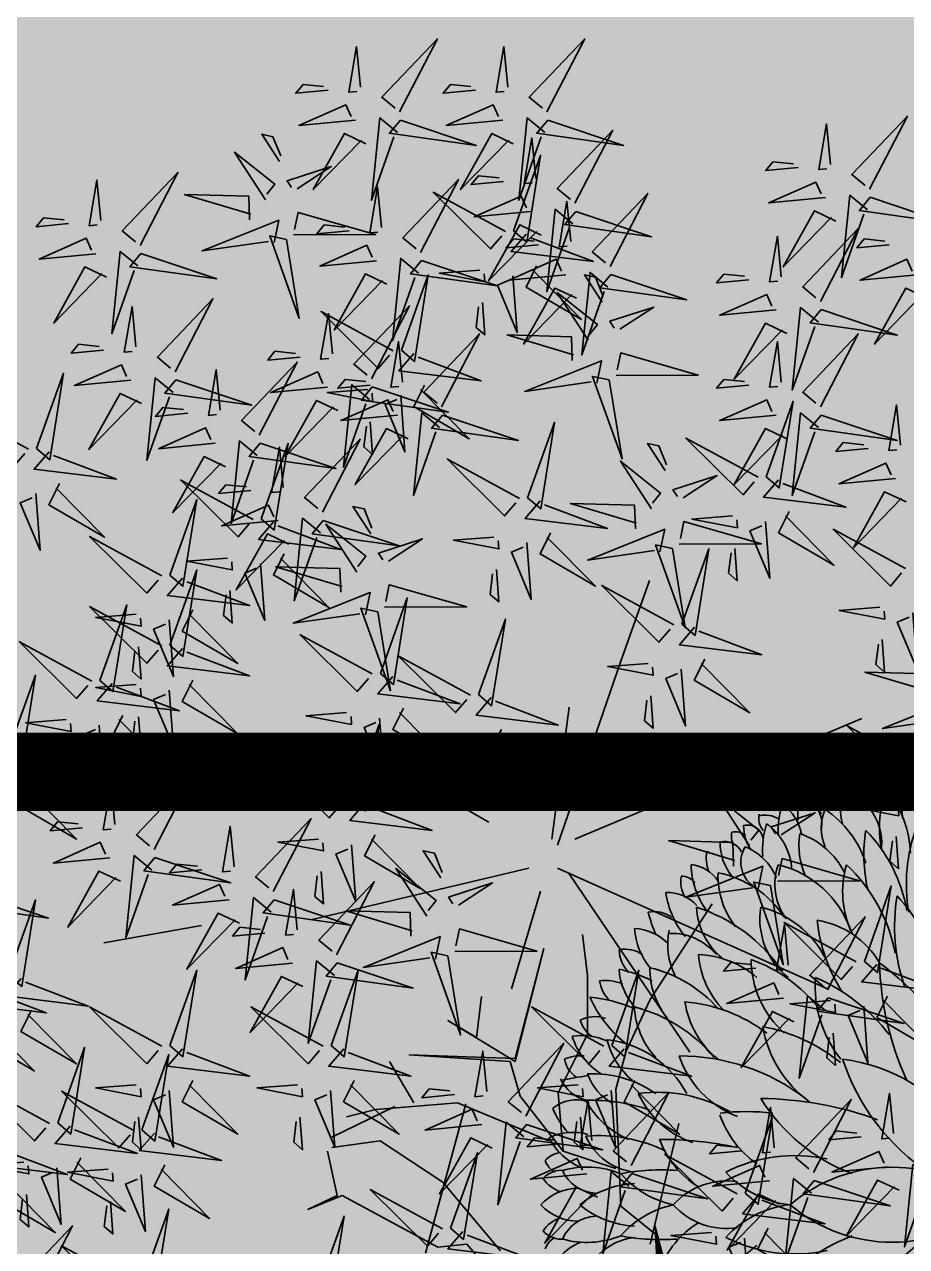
# Model space of a CAD drawing. Header units: millimetres. Extents: x 0 to 59560, y 0 to 21447.
# Drawn here: x 34195 to 34644, y 8940 to 9563 of the extents above; entities that cross this region are included whole.
import ezdxf

# ---------------------------------------------------------------- set-up
doc = ezdxf.new("R2010")
doc.units = ezdxf.units.MM
doc.header["$LTSCALE"] = 150
doc.linetypes.add('DASHED', pattern=[0.75, 0.5, -0.25])
doc.layers.add('ad-Landscape', color=7, linetype='Continuous', lineweight=35, true_color=0x007f00)
doc.layers.add('ad-Landscape 2', color=7, linetype='Continuous', lineweight=35, true_color=0x264c00)
doc.layers.add('ad-Secondary Roof', color=6, linetype='Continuous', true_color=0xff00ff)

# ---------------------------------------------------------------- blocks, each defined once
blk = doc.blocks.new('$ZCDB_AUDIT_GENERATED_8766')
at = {"layer": 'ad-Landscape'}
for centre, radius, start, end in [((-0.278, -1.632), 1.654, 7.071, 54.8541), ((2.005, 0.521), 2.052, 213.3645, 251.7788), ((0.504, -2.388), 1.772, 23.4099, 52.0446), ((-2.262, -2.222), 3.258, 0.4864, 20.1425), ((1.841, -1.801), 0.836, 9.3048, 59.3197), ((1.892, -0.74), 1.708, 200.4746, 238.3718), ((2.259, -2.257), 0.955, 13.7428, 70.7401), ((0.013, -2.499), 1.688, 11.0285, 38.5633), ((2.053, -0.575), 1.111, 231.6498, 273.9516), ((2.813, -0.17), 1.503, 236.8668, 264.3747), ((2.789, -2.062), 0.727, 18.6708, 63.797), ((3.602, -1.788), 0.37, 25.3637, 76.0362), ((1.894, -2.412), 0.921, 13.6684, 62.8823), ((3.531, -1.186), 0.443, 246.5632, 293.4368), ((0.957, -2.767), 1.425, 19.7331, 51.7721), ((3.566, -1.894), 0.271, 13.6546, 102.449), ((3.799, -1.387), 0.279, 240.3623, 299.6377), ((1.856, -1.09), 1.102, 216.0391, 260.2682), ((-0.542, -2.951), 1.936, 359.7315, 37.4115), ((3.37, -1.133), 0.705, 245.6035, 278.753), ((3.394, -2.243), 0.437, 34.7848, 81.073), ((3.646, -0.97), 0.879, 267.0026, 282.0734), ((2.675, -1.508), 0.695, 218.2825, 279.3433), ((3.104, -2.475), 0.573, 35.7635, 86.3734), ((2.301, -1.358), 0.927, 221.7393, 269.8284), ((1.329, -3.259), 1.53, 17.5905, 55.7456), ((3.002, -1.519), 0.544, 233.779, 289.798), ((2.167, -2.776), 0.96, 10.8581, 56.5506), ((2.867, -2.536), 0.525, 21.8257, 68.0281), ((3.508, -1.218), 0.814, 266.7638, 287.5222), ((3.413, -2.155), 0.239, 346.7548, 32.3176), ((-1.11, -2.329), 1.983, 352.8697, 7.1303), ((0.442, -3.021), 1.463, 4.5397, 37.072), ((3.324, -1.386), 0.793, 265.5663, 288.0123), ((3.41, -2.32), 0.148, 346.0967, 81.703), ((3.623, -2.031), 0.183, 231.1425, 282.0713), ((1.144, -1.7), 0.928, 214.9166, 251.0505), ((1.447, -2.814), 0.898, 2.3009, 40.5076), ((3.21, -2.109), 0.273, 215.3989, 302.1552), ((3.547, -1.977), 0.379, 233.8191, 270.9542), ((3.218, -2.537), 0.186, 348.2362, 60.9945), ((3.325, -2.438), 0.17, 350.7137, 36.2765), ((1.697, -2.079), 0.932, 201.0147, 251.0085), ((-0.295, -3.161), 1.349, 352.2305, 30.013), ((3.088, -1.801), 0.795, 232.4719, 271.5519), ((3.387, -2.087), 0.488, 230.8294, 271.5989), ((3.454, -2.302), 0.168, 239.8902, 283.1809), ((2.026, -2.069), 0.846, 218.4928, 261.4291), ((0.488, -3.723), 1.408, 14.0868, 50.7518), ((2.402, -1.959), 0.821, 225.1229, 265.9267), ((1.014, -3.524), 1.242, 13.527, 48.3981), ((2.813, -2.152), 0.645, 219.1564, 267.7817), ((1.999, -3.032), 0.544, 358.2486, 50.6804), ((2.833, -2.887), 0.356, 6.207, 55.7181), ((4.711, -2.181), 1.496, 194.5537, 200.4136), ((3.205, -2.09), 0.759, 233.8433, 268.585), ((3.255, -2.307), 0.399, 250.941, 277.7273), ((1.405, -2.554), 0.868, 198.6878, 245.2839), ((2.554, -3.07), 0.372, 357.6019, 47.961), ((2.929, -2.933), 0.15, 357.4703, 53.8096), ((0.579, -3.745), 0.974, 6.4669, 61.6556), ((3.055, -2.232), 0.863, 231.0238, 261.3872), ((3.025, -2.67), 0.274, 237.9754, 281.2662), ((2.208, -2.504), 0.73, 230.8151, 271.0506), ((2.436, -2.424), 0.643, 243.0761, 282.3855), ((2.128, -3.396), 0.461, 2.3648, 45.5832), ((2.458, -3.195), 0.289, 349.0778, 34.6406), ((0.211, -3.764), 1.016, 356.9811, 35.1502), ((1.896, -2.617), 0.764, 227.3855, 266.8116), ((3.046, -2.005), 1.281, 246.1435, 256.2848), ((-0.785, -3.797), 1.765, 358.7548, 18.6115), ((0.915, -3.796), 1.32, 11.9389, 26.2186), ((2.622, -2.757), 0.621, 229.7759, 266.9333), ((2.106, -3.468), 0.289, 349.0778, 34.6406), ((1.37, -3.11), 0.824, 203.2196, 241.7797), ((1.724, -2.922), 0.735, 220.3866, 256.092), ((0.466, -3.951), 1.488, 5.9725, 22.7074), ((2.239, -2.943), 0.581, 228.3364, 266.6749), ((2.403, -3.194), 0.329, 226.2451, 267.6854), ((2.444, -2.7), 1.205, 219.6176, 245.5256), ((1.692, -3.651), 0.41, 352.3277, 23.6108), ((1.383, -3.356), 0.488, 207.4375, 251.1826), ((1.034, -3.87), 0.552, 350.4856, 25.4529), ((1.452, -3.751), 0.311, 333.8191, 18.7871), ((2.158, -3.355), 0.356, 226.8629, 260.3692), ((1.759, -3.363), 0.625, 211.2577, 253.0883), ((1.821, -3.599), 0.302, 216.3212, 252.6008), ((0.641, -3.924), 0.342, 320.1793, 18.6746), ((1.327, -3.744), 0.358, 194.3796, 245.6782), ((-5.866, -2.673), 7.168, 348.7597, 350.8333), ((1.053, -3.888), 0.343, 334.8223, 6.1053), ((1.18, -3.454), 0.743, 227.0323, 248.1406), ((1.415, -3.77), 0.269, 215.0422, 258.9599)]:
    blk.add_arc(centre, radius, start, end, dxfattribs=at)
at = {"layer": 'ad-Landscape 2'}
for centre, radius, start, end in [((1.124, -0.963), 1.476, 139.5678, 220.4322), ((-1.124, -0.963), 1.476, 319.5678, 40.4322), ((0.182, -2.617), 2.589, 36.3709, 63.6204), ((1.914, -1.938), 1.415, 46.1223, 78.1088), ((-2.005, 0.521), 2.052, 288.2212, 326.6355), ((3.864, -1.022), 0.348, 23.9184, 100.7874), ((3.006, 0.698), 1.529, 260.073, 290.392), ((3.242, -1.855), 1.065, 52.5105, 87.2521), ((2.355, 1.807), 2.891, 245.6741, 268.2579), ((2.612, 0.83), 1.771, 251.0687, 279.21), ((2.521, -2.218), 1.411, 45.5947, 80.3414), ((3.715, -0.193), 0.678, 261.5557, 294.7052), ((3.806, -1.227), 0.386, 31.1509, 81.8872), ((4.09, -0.665), 0.235, 246.9546, 293.0454), ((2.07, -2.438), 1.53, 43.1553, 79.12), ((3.529, -0.17), 0.914, 258.0173, 293.3144), ((3.983, -0.753), 0.314, 261.5933, 299.1651), ((3.393, -1.57), 0.508, 18.3657, 94.3629), ((3.867, -1.227), 0.193, 354.1867, 110.596), ((3.278, 0.198), 1.427, 256.9569, 279.2549), ((2.872, -2.169), 1.015, 34.6416, 71.0624), ((3.99, -0.707), 0.544, 247.6458, 277.2834), ((3.806, -1.439), 0.213, 12.8534, 96.0686), ((-1.892, -0.74), 1.708, 301.6282, 339.5254), ((2.935, -0.536), 0.892, 243.9188, 286.3599), ((3.699, -1.02), 0.428, 252.4107, 294.4025), ((3.843, -1.163), 0.285, 248.3546, 306.7162), ((0.973, -1.875), 1.434, 167.8862, 206.8402), ((-0.973, -1.875), 1.434, 333.1598, 12.1138), ((-0.947, -1.818), 0.953, 312.2631, 353.7786), ((0.947, -1.818), 0.953, 186.2214, 227.7369), ((-1.144, -1.7), 0.928, 288.9495, 325.0834), ((0.453, -2.514), 0.676, 171.3917, 227.835), ((-0.453, -2.514), 0.676, 312.165, 8.6083), ((-2.889, -3.142), 3.502, 359.9824, 12.0052), ((-0.914, -2.323), 0.874, 290.1808, 328.5951), ((0.914, -2.323), 0.874, 211.4049, 249.8192), ((1.74, -3.125), 2.067, 175.9521, 190.6786), ((-0.876, -2.829), 0.895, 310.7887, 348.0381), ((0.876, -2.829), 0.895, 191.9619, 229.2113), ((-1.74, -3.125), 2.067, 349.3214, 4.0479), ((-0.81, -3.717), 1.458, 355.3381, 25.5558), ((-0.873, -3.314), 0.57, 293.7313, 353.3277), ((0.672, -3.334), 0.873, 183.0038, 219.6059), ((-0.672, -3.334), 0.873, 320.3941, 356.9962), ((0.873, -3.314), 0.57, 186.6723, 246.2687), ((0.485, -3.825), 0.838, 157.7226, 195.8673), ((-0.485, -3.825), 0.838, 344.1327, 22.2774), ((-0.466, -3.725), 0.359, 293.7056, 356.9487), ((0.466, -3.725), 0.359, 183.0513, 246.2944), ((-0.906, -3.641), 0.606, 297.2695, 335.9728), ((0.906, -3.641), 0.606, 204.0272, 242.7305), ((0.143, -3.955), 0.535, 335.1905, 15.2068), ((0.323, -3.905), 0.477, 180.4376, 227.2613), ((-0.323, -3.905), 0.477, 312.7387, 359.5624), ((-0.096, -4.063), 0.227, 172.7272, 229.0665), ((-0.414, -3.981), 0.305, 303.605, 342.9027), ((0.414, -3.981), 0.305, 197.0973, 236.395), ((0.096, -4.063), 0.227, 310.9335, 7.2728), ((0.266, -4.046), 0.225, 310.8443, 353.759), ((-0.491, -4.017), 0.214, 291.17, 329.5844), ((0.491, -4.017), 0.214, 210.4156, 248.83)]:
    blk.add_arc(centre, radius, start, end, dxfattribs=at)
blk = doc.blocks.new('$ZCDB_AUDIT_GENERATED_84B5')
at = {"layer": 'ad-Landscape'}
blk.add_line((-124.2, -652.6), (-157.7, -842.3), dxfattribs=at)
for points in [[(-548.2, 43.3), (-554.2, -19.6), (-537, -5.4), (-541.1, 34.7)], [(-718.6, -144.5), (-752.5, -173.6), (-772, -13.7), (-725.8, -136)], [(-556.7, -87.7), (-536.9, -129.3), (-645.8, -190.1), (-549.6, -96.3)], [(-712.5, -168.7), (-565.9, -116.3), (-734.3, -143.3), (-712.5, -168.7)], [(-713.7, -184.4), (-637.3, -324.8), (-747.6, -213.6), (-722.2, -191.7)], [(-835.4, -427.8), (-688.8, -375.4), (-857.2, -402.4), (-835.4, -427.8)], [(-425.4, -669.4), (-466.6, -690.1), (-529.7, -582.4), (-433.9, -676.7)], [(-119.8, -578.6), (-100, -620.2), (-209, -681), (-112.7, -587.2)], [(-9.8, -589.2), (68.8, -596.8), (-19.9, -612), (-18.4, -596.3)], [(352.8, -669.4), (311.6, -690.1), (248.5, -582.4), (344.3, -676.7)], [(489.3, -669.4), (448.2, -690.1), (385.1, -582.4), (480.9, -676.7)], [(527.1, -597.7), (464.1, -593), (478.7, -609.9), (518.7, -605)], [(590.2, -602.4), (584.1, -681.2), (567.1, -592.8), (582.9, -593.9)], [(-527.4, -744.4), (-561.3, -773.6), (-580.8, -613.7), (-534.7, -736)], [(-74.2, -598.9), (-84.7, -708.9), (-44.2, -617.6), (-67, -607.5)], [(8.2, -743.4), (-41.2, -595.8), (-17.7, -764.7), (8.2, -743.4)], [(-589.2, -724), (-630.4, -744.6), (-693.5, -636.9), (-597.7, -731.2)], [(-357.5, -714.1), (-210.9, -661.7), (-379.3, -688.7), (-357.5, -714.1)], [(-15.8, -652.1), (-21.8, -715), (-4.6, -700.8), (-8.7, -660.7)], [(420.7, -714.1), (567.3, -661.7), (398.9, -688.7), (420.7, -714.1)], [(557.2, -714.1), (703.8, -661.7), (535.4, -688.7), (557.2, -714.1)], [(23.9, -744.9), (165.8, -671.4), (52.3, -779.4), (31, -753.6)], [(-444.7, -715.5), (-555, -707.2), (-462.9, -745.8), (-453.2, -722.8)], [(333.5, -715.5), (223.2, -707.2), (315.3, -745.8), (325, -722.8)], [(346.4, -826.2), (312.4, -855.4), (293, -695.5), (339.1, -817.8)], [(470, -715.5), (359.7, -707.2), (451.8, -745.8), (461.5, -722.8)], [(-821.7, -768.6), (-675.1, -716.3), (-843.5, -743.3), (-821.7, -768.6)], [(-521.3, -768.6), (-374.8, -716.3), (-543.2, -743.3), (-521.3, -768.6)], [(-358.7, -729.9), (-282.3, -870.2), (-392.6, -759), (-367.2, -737.1)], [(284.5, -805.8), (243.4, -826.4), (180.3, -718.7), (276.1, -813.1)], [(419.5, -729.9), (495.9, -870.2), (385.6, -759), (411, -737.1)], [(556, -729.9), (632.4, -870.2), (522.1, -759), (547.5, -737.1)], [(-16.2, -749), (12.3, -783.5), (-148, -799.7), (-24.8, -756.1)], [(-608.6, -770), (-718.8, -761.8), (-626.7, -800.3), (-617.1, -777.3)], [(-513.8, -908.1), (-547.7, -937.2), (-567.2, -777.3), (-521, -899.6)], [(-496.8, -774.9), (-559.8, -770.2), (-545.3, -787.1), (-505.3, -782.2)], [(-433.8, -779.7), (-439.8, -858.4), (-456.8, -770), (-441.1, -771.2)], [(281.4, -774.9), (218.4, -770.2), (232.9, -787.1), (272.9, -782.2)], [(344.4, -779.7), (338.4, -858.4), (321.4, -770), (337.1, -771.2)], [(417.9, -774.9), (354.9, -770.2), (369.5, -787.1), (409.4, -782.2)], [(480.9, -779.7), (474.9, -858.4), (457.9, -770), (473.7, -771.2)], [(-822.9, -784.4), (-746.5, -924.8), (-856.8, -813.5), (-831.4, -791.7)], [(-575.6, -887.6), (-616.8, -908.3), (-679.8, -800.6), (-584, -894.9)], [(-522.5, -784.4), (-446.1, -924.8), (-556.4, -813.5), (-531, -791.7)], [(352.4, -850.5), (499, -798.1), (330.6, -825.1), (352.4, -850.5)], [(-660.6, -829.5), (-723.6, -824.8), (-709.1, -841.7), (-669.1, -836.8)], [(-597.6, -834.2), (-603.6, -913), (-620.7, -824.6), (-604.9, -825.7)], [(-37.9, -810.4), (-18.1, -852), (-127, -912.8), (-30.8, -819)], [(7.8, -830.7), (-2.8, -940.7), (37.7, -849.4), (14.9, -839.3)], [(72.2, -821), (150.8, -828.6), (62, -843.8), (63.5, -828.1)], [(265.2, -851.8), (154.9, -843.6), (247, -882.2), (256.7, -859.1)], [(-227.1, -1003.5), (-261, -1032.7), (-280.5, -872.8), (-234.3, -995)], [(209.8, -1003.5), (175.9, -1032.7), (156.4, -872.8), (202.6, -995)], [(351.2, -866.2), (427.7, -1006.6), (317.3, -895.4), (342.8, -873.5)], [(-507.7, -932.3), (-361.1, -879.9), (-529.5, -906.9), (-507.7, -932.3)], [(-288.9, -983), (-330, -1003.7), (-393.1, -896), (-297.3, -990.3)], [(148, -983), (106.8, -1003.7), (43.8, -896), (139.5, -990.3)], [(66.1, -883.9), (60.1, -946.8), (77.4, -932.6), (73.3, -892.5)], [(-849.9, -976.7), (-708, -903.2), (-821.4, -1011.2), (-842.8, -985.4)], [(-594.9, -933.7), (-705.2, -925.4), (-613.1, -964), (-603.4, -940.9)], [(-554.7, -1044.4), (-588.6, -1073.6), (-608.1, -913.7), (-562, -1036)], [(213.1, -911.3), (150.1, -906.6), (164.7, -923.5), (204.7, -918.6)], [(276.1, -916), (270.1, -994.8), (253.1, -906.4), (268.9, -907.6)], [(-616.5, -1023.9), (-657.7, -1044.6), (-720.8, -936.9), (-625, -1031.2)], [(-508.9, -948), (-432.5, -1088.4), (-542.8, -977.2), (-517.4, -955.3)], [(-240.7, -1085.3), (-274.6, -1114.5), (-294.1, -954.6), (-248, -1076.9)], [(-60.1, -1097.9), (-109.5, -950.3), (-85.9, -1119.2), (-60.1, -1097.9)], [(715.7, -974.6), (605.5, -966.3), (697.6, -1004.9), (707.3, -981.8)], [(-647, -993.1), (-710, -988.4), (-695.4, -1005.3), (-655.5, -1000.4)], [(-584, -997.8), (-590, -1076.6), (-607, -988.2), (-591.3, -989.4)], [(-302.5, -1064.9), (-343.7, -1085.5), (-406.8, -977.8), (-311, -1072.1)], [(-221, -1027.7), (-74.4, -975.4), (-242.8, -1002.3), (-221, -1027.7)], [(215.9, -1027.7), (362.5, -975.4), (194.1, -1002.3), (215.9, -1027.7)]]:
    blk.add_lwpolyline(points, dxfattribs=at)
at = {"layer": 'ad-Landscape 2'}
for p, q in [((43.5, 73), (278.2, 631.2)), ((-12.4, 39.5), (-247.1, 564.2)), ((-23.6, 61.9), (-370, 296.3)), ((390, 162.3), (546.4, 218.1)), ((32.3, 39.5), (390, 162.3)), ((43.5, 28.4), (300.5, 61.9)), ((-57.1, 6), (-247.1, -49.8)), ((-12.4, -16.3), (-113, -440.5)), ((77, -94.4), (121.7, -172.6)), ((-470.6, -139.1), (-761.2, -217.2))]:
    blk.add_line(p, q, dxfattribs=at)
for points in [[(274.9, 811.2), (318.6, 820.4), (258.7, 670.9), (277.2, 800.3)], [(-199.8, 660.1), (-233.7, 630.9), (-253.2, 790.8), (-207, 668.5)], [(1291.5, 647.4), (1242.1, 795), (1265.7, 626.1), (1291.5, 647.4)], [(-616.9, 764.6), (-588.5, 730.1), (-748.7, 713.9), (-625.5, 757.5)], [(-261.6, 680.5), (-302.7, 659.9), (-365.8, 767.6), (-270, 673.2)], [(319.2, 763.5), (365.2, 761.8), (368.6, 637), (330.1, 765.8)], [(187.4, 742.8), (263.8, 602.4), (153.5, 713.7), (178.9, 735.5)], [(483.6, 729.9), (373.4, 738.2), (465.5, 699.6), (475.2, 722.6)], [(1095.3, 757.7), (1115.1, 716.2), (1006.1, 655.3), (1102.4, 749.1)], [(1140.9, 737.5), (1130.4, 627.4), (1170.9, 718.7), (1148, 728.8)], [(-264.9, 565.6), (-314.3, 713.2), (-290.7, 544.3), (-264.9, 565.6)], [(569.7, 715.5), (646.1, 575.2), (535.8, 686.4), (561.2, 708.3)], [(699.3, 716.8), (719.2, 675.2), (610.2, 614.4), (706.4, 708.2)], [(1307.2, 645.9), (1449.1, 719.5), (1335.7, 611.4), (1314.3, 637.3)], [(-638.6, 703.2), (-618.8, 661.6), (-727.8, 600.7), (-631.5, 694.6)], [(-528.6, 692.6), (-450, 684.9), (-538.7, 669.7), (-537.2, 685.5)], [(49.3, 697.7), (-13.7, 702.5), (0.8, 685.5), (40.8, 690.4)], [(112.3, 693), (106.3, 614.2), (89.3, 702.6), (105, 701.5)], [(745, 696.6), (734.5, 586.5), (774.9, 677.8), (752.1, 687.9)], [(809.4, 706.2), (888, 698.6), (799.3, 683.4), (800.8, 699.1)], [(868.3, 552), (818.9, 699.6), (842.4, 530.7), (868.3, 552)], [(1073.1, 552), (1023.7, 699.6), (1047.2, 530.7), (1073.1, 552)], [(-619.9, 538.4), (-669.2, 686), (-645.7, 517), (-619.9, 538.4)], [(-593, 682.9), (-603.5, 572.8), (-563, 664.1), (-585.9, 674.3)], [(-193.7, 635.8), (-47.1, 688.2), (-215.5, 661.2), (-193.7, 635.8)], [(431.6, 670.5), (368.6, 675.2), (383.1, 658.2), (423.1, 663.2)], [(494.6, 665.7), (488.6, 587), (471.6, 675.4), (487.3, 674.2)], [(1199.3, 684.2), (1193.3, 621.3), (1210.5, 635.5), (1206.4, 675.6)], [(-280.9, 634.5), (-391.2, 642.7), (-299.1, 604.1), (-289.4, 627.2)], [(803.4, 643.3), (797.4, 580.4), (814.6, 594.6), (810.5, 634.7)], [(1267.2, 641.9), (1295.6, 607.4), (1135.4, 591.1), (1258.6, 634.8)], [(-534.6, 629.7), (-540.6, 566.8), (-523.4, 581), (-527.5, 621)], [(-249.2, 564.1), (-107.3, 637.7), (-220.7, 529.6), (-242.1, 555.5)], [(-194.9, 620.1), (-118.4, 479.7), (-228.8, 591), (-203.4, 612.8)], [(-37.8, 466.8), (-37.2, 626.6), (5.9, 476), (-26.9, 469.1)], [(884, 550.5), (1025.9, 624), (912.4, 516), (891.1, 541.8)], [(1088.8, 550.5), (1230.7, 624), (1117.2, 516), (1095.9, 541.8)], [(-604.1, 536.8), (-462.2, 610.4), (-575.7, 502.3), (-597, 528.2)], [(742.3, 469.2), (708.4, 440), (688.9, 599.9), (735, 477.6)], [(-333, 575), (-396, 579.7), (-381.4, 562.8), (-341.5, 567.7)], [(-270, 570.3), (-276, 491.5), (-293, 579.9), (-277.2, 578.7)], [(680.5, 489.6), (639.3, 469), (576.2, 576.7), (672, 482.3)], [(1245.4, 580.5), (1265.3, 538.9), (1156.3, 478), (1252.6, 571.9)], [(-650.3, 428.2), (-684.2, 399.1), (-703.7, 559), (-657.6, 436.7)], [(-289.2, 560), (-260.8, 525.6), (-421, 509.3), (-297.8, 552.9)], [(843.9, 546.4), (872.4, 511.9), (712.1, 495.7), (835.3, 539.3)], [(1048.7, 546.4), (1077.2, 511.9), (916.9, 495.7), (1040.1, 539.3)], [(1291.1, 560.2), (1280.6, 450.1), (1321.1, 541.4), (1298.2, 551.6)], [(1355.5, 569.8), (1434.1, 562.2), (1345.4, 547), (1346.9, 562.7)], [(-712.1, 448.7), (-753.3, 428.1), (-816.4, 535.7), (-720.6, 441.4)], [(-644.2, 532.8), (-615.8, 498.3), (-776, 482), (-652.8, 525.7)], [(52, 474.3), (95.2, 540.4), (67.5, 454.7), (54.3, 463.3)], [(1349.5, 506.9), (1343.5, 444), (1360.7, 458.2), (1356.6, 498.3)], [(-311, 498.7), (-291.1, 457.1), (-400.1, 396.2), (-303.9, 490)], [(-265.3, 478.4), (-275.8, 368.3), (-235.4, 459.6), (-258.2, 469.8)], [(-200.9, 488), (-122.3, 480.4), (-211, 465.2), (-209.5, 480.9)], [(-46.5, 453.6), (-200.1, 478.3), (-39.6, 420.8), (-46.5, 453.6)], [(748.4, 444.9), (894.9, 497.3), (726.5, 470.3), (748.4, 444.9)], [(822.2, 485), (842, 443.4), (733.1, 382.6), (829.3, 476.4)], [(1027, 485), (1046.8, 443.4), (937.9, 382.6), (1034.1, 476.4)], [(-665.9, 471.4), (-646.1, 429.8), (-755.1, 368.9), (-658.8, 462.8)], [(-644.2, 404), (-497.6, 456.4), (-666, 429.4), (-644.2, 404)], [(-555.9, 460.7), (-477.3, 453.1), (-566, 437.9), (-564.5, 453.6)], [(661.1, 443.6), (550.9, 451.8), (643, 413.2), (652.6, 436.3)], [(867.9, 464.7), (857.4, 354.7), (897.8, 446), (875, 456.1)], [(932.3, 474.4), (1010.9, 466.8), (922.2, 451.6), (923.7, 467.3)], [(1072.7, 464.7), (1062.1, 354.7), (1102.6, 446), (1079.8, 456.1)], [(1137.1, 474.4), (1215.7, 466.8), (1126.9, 451.6), (1128.4, 467.3)], [(-620.3, 451.1), (-630.8, 341), (-590.3, 432.3), (-613.2, 442.5)], [(-52.8, 429.4), (-9, 438.6), (-69, 289.1), (-50.5, 418.5)], [(30.7, 412.7), (123.3, 352.4), (61.2, 430.6), (41.6, 415)], [(104.9, 439.8), (157.9, 405.3), (153.3, 427.1), (115.9, 442.1)], [(455.6, 305.5), (421.7, 276.4), (402.2, 436.3), (448.3, 314)], [(617.5, 275.9), (618.2, 435.7), (661.3, 285.1), (628.5, 278.2)], [(747.2, 429.2), (823.6, 288.8), (713.3, 400), (738.7, 421.9)], [(-731.5, 402.7), (-841.7, 410.9), (-749.6, 372.3), (-739.9, 395.4)], [(-206.9, 425.1), (-212.9, 362.2), (-195.7, 376.4), (-199.8, 416.5)], [(393.8, 326), (352.6, 305.3), (289.5, 413), (385.3, 318.7)], [(926.3, 411.5), (920.3, 348.6), (937.5, 362.8), (933.4, 402.9)], [(1131.1, 411.5), (1125, 348.6), (1142.3, 362.8), (1138.2, 402.9)], [(-645.4, 388.3), (-569, 247.9), (-679.3, 359.1), (-653.9, 381)], [(-561.9, 397.8), (-567.9, 334.9), (-550.7, 349.1), (-554.8, 389.2)], [(-8.5, 381.7), (37.5, 380), (40.9, 255.2), (2.4, 384)], [(609.1, 384.1), (546.1, 388.8), (560.6, 371.9), (600.6, 376.8)], [(672.1, 379.4), (666.1, 300.6), (649, 389), (664.8, 387.8)], [(-720.5, 338.5), (-726.5, 259.7), (-743.5, 348.1), (-727.8, 346.9)], [(461.7, 281.3), (608.2, 333.7), (439.8, 306.7), (461.7, 281.3)], [(707.3, 283.4), (750.5, 349.5), (722.8, 263.8), (709.6, 272.4)], [(-606.2, 183.8), (-655.6, 331.4), (-632, 162.5), (-606.2, 183.8)], [(945.2, 153.2), (945.8, 313), (988.9, 162.4), (956.1, 155.5)], [(-363.6, 169.2), (-397.5, 140), (-417, 299.9), (-370.9, 177.6)], [(374.4, 279.9), (264.1, 288.2), (356.3, 249.6), (365.9, 272.6)], [(608.9, 262.7), (455.2, 287.4), (615.8, 229.9), (608.9, 262.7)], [(1141.3, 142.9), (1092, 290.5), (1115.5, 121.6), (1141.3, 142.9)], [(-425.4, 189.6), (-466.6, 169), (-529.7, 276.7), (-433.9, 182.4)], [(460.4, 265.6), (536.9, 125.2), (426.5, 236.4), (452, 258.3)], [(-590.5, 182.3), (-448.6, 255.9), (-562, 147.8), (-583.4, 173.7)], [(602.5, 238.5), (646.3, 247.7), (586.3, 98.2), (604.8, 227.6)], [(686, 221.8), (778.6, 161.5), (716.5, 239.7), (696.9, 224.1)], [(760.2, 248.9), (813.2, 214.4), (808.6, 236.2), (771.2, 251.2)], [(322.4, 220.5), (259.3, 225.2), (273.9, 208.3), (313.9, 213.2)], [(385.4, 215.7), (379.4, 137), (362.3, 225.4), (378.1, 224.2)], [(1035, 160.6), (1078.2, 226.8), (1050.5, 141.1), (1037.3, 149.7)], [(1157.1, 141.4), (1299, 214.9), (1185.5, 106.9), (1164.2, 132.8)], [(1264.2, 74.7), (1214.8, 222.3), (1238.4, 53.4), (1264.2, 74.7)], [(-357.5, 145), (-210.9, 197.3), (-379.3, 170.3), (-357.5, 145)], [(646.8, 190.8), (692.9, 189.1), (696.3, 64.3), (657.8, 193.1)], [(-630.5, 178.2), (-602.1, 143.7), (-762.3, 127.5), (-639.2, 171.1)], [(1441.7, 20.2), (1392.3, 167.8), (1415.9, -1.1), (1441.7, 20.2)], [(-444.7, 143.6), (-555, 151.8), (-462.9, 113.3), (-453.2, 136.3)], [(936.5, 139.9), (782.9, 164.7), (943.4, 107.2), (936.5, 139.9)], [(1279.9, 73.2), (1421.8, 146.8), (1308.4, 38.7), (1287, 64.6)], [(-510.6, -20.7), (-560, 126.9), (-536.5, -42), (-510.6, -20.7)], [(-358.7, 129.2), (-282.3, -11.2), (-392.6, 100.1), (-367.2, 121.9)], [(701.3, 5.5), (667.4, -23.6), (647.9, 136.3), (694, 14)], [(930.2, 115.8), (973.9, 125), (914, -24.5), (932.5, 104.9)], [(1117, 137.3), (1145.4, 102.8), (985.2, 86.6), (1108.4, 130.2)], [(1087.9, 126.1), (1140.9, 91.6), (1136.3, 113.5), (1098.9, 128.4)], [(-652.3, 116.9), (-632.5, 75.3), (-741.4, 14.4), (-645.2, 108.2)], [(-606.6, 96.6), (-617.1, -13.5), (-576.7, 77.8), (-599.5, 88)], [(-542.2, 106.2), (-463.6, 98.6), (-552.3, 83.4), (-550.8, 99.1)], [(639.5, 26), (598.3, 5.3), (535.3, 113), (631, 18.7)], [(1013.6, 99.1), (1106.3, 38.8), (1044.2, 116.9), (1024.6, 101.4)], [(1220.1, -21.7), (1186.2, -50.9), (1166.7, 109), (1212.8, -13.3)], [(-496.8, 84.1), (-559.8, 88.8), (-545.3, 71.9), (-505.3, 76.8)], [(-433.8, 79.4), (-439.8, 0.6), (-456.8, 89), (-441.1, 87.9)], [(1095.3, 76), (1115.1, 34.4), (1006.1, -26.5), (1102.4, 67.3)], [(1158.3, -1.3), (1117.1, -21.9), (1054.1, 85.8), (1149.8, -8.5)], [(1457.4, 18.7), (1599.3, 92.2), (1485.9, -15.8), (1464.5, 10)], [(-494.9, -22.2), (-353, 51.3), (-466.5, -56.7), (-487.8, -30.9)], [(974.5, 68.1), (1020.5, 66.3), (1023.9, -58.4), (985.4, 70.4)], [(1239.9, 69.2), (1268.3, 34.7), (1108.1, 18.4), (1231.3, 62.1)], [(1140.9, 55.7), (1130.4, -54.4), (1170.9, 36.9), (1148, 47)], [(1205.3, 65.3), (1283.9, 57.7), (1195.2, 42.5), (1196.7, 58.2)], [(319, -89.9), (285.1, -119.1), (265.6, 40.8), (311.8, -81.4)], [(707.4, -18.7), (854, 33.7), (685.6, 6.7), (707.4, -18.7)], [(257.2, -69.4), (216.1, -90.1), (153, 17.6), (248.8, -76.7)], [(1218.1, 7.8), (1238, -33.8), (1129, -94.7), (1225.2, -0.8)], [(1199.3, 2.4), (1193.3, -60.5), (1210.5, -46.3), (1206.4, -6.2)], [(1226.2, -46), (1372.8, 6.4), (1204.4, -20.6), (1226.2, -46)], [(1417.4, 14.6), (1445.8, -19.9), (1285.6, -36.1), (1408.7, 7.5)], [(-174.3, -160.5), (-173.7, -0.6), (-130.6, -151.3), (-163.4, -158.2)], [(620.2, -20.1), (509.9, -11.8), (602, -50.4), (611.7, -27.3)], [(1263.8, -12.5), (1253.3, -122.6), (1293.7, -31.3), (1270.9, -21.1)], [(1328.2, -2.9), (1406.8, -10.5), (1318.1, -25.7), (1319.6, -10)], [(-535, -26.3), (-506.5, -60.8), (-666.8, -77), (-543.6, -33.4)], [(706.2, -34.4), (782.6, -174.8), (672.3, -63.6), (697.7, -41.7)], [(868.3, -184.3), (818.9, -36.7), (842.4, -205.6), (868.3, -184.3)], [(1139, -47.3), (1028.7, -39.1), (1120.8, -77.6), (1130.5, -54.6)], [(1395.6, -46.8), (1415.5, -88.4), (1306.5, -149.2), (1402.7, -55.4)], [(325.1, -114.1), (471.7, -61.8), (303.3, -88.7), (325.1, -114.1)], [(1225, -61.7), (1301.4, -202.1), (1191.1, -90.8), (1216.5, -69)], [(1322.2, -65.8), (1316.2, -128.7), (1333.4, -114.5), (1329.3, -74.4)], [(1441.3, -67.1), (1430.8, -177.1), (1471.2, -85.8), (1448.4, -75.7)], [(1505.7, -57.4), (1584.3, -65), (1495.6, -80.2), (1497.1, -64.5)], [(-84.5, -153), (-41.3, -86.9), (-69, -172.5), (-82.2, -163.9)], [(568.1, -79.5), (505.1, -74.8), (519.6, -91.7), (559.6, -86.8)], [(631.1, -84.2), (625.1, -163), (608.1, -74.6), (623.8, -75.8)], [(1168.6, -225.3), (1119.3, -77.6), (1142.8, -246.6), (1168.6, -225.3)], [(-511, -108), (-521.6, -218), (-481.1, -126.7), (-503.9, -116.6)], [(-446.7, -98.3), (-368, -105.9), (-456.8, -121.2), (-455.3, -105.4)], [(237.9, -115.5), (127.6, -107.2), (219.7, -145.8), (229.4, -122.8)], [(884, -185.9), (1025.9, -112.3), (912.4, -220.4), (891.1, -194.5)], [(988, -239.9), (954.1, -269), (934.6, -109.2), (980.8, -231.4)], [(1086.9, -106.8), (1023.9, -102.1), (1038.4, -119), (1078.4, -114.1)], [(1149.9, -111.5), (1143.9, -190.3), (1126.9, -101.9), (1142.6, -103)], [(1441.7, -266.2), (1392.3, -118.6), (1415.9, -287.5), (1441.7, -266.2)], [(323.9, -129.9), (400.4, -270.3), (290, -159), (315.4, -137.2)], [(494.6, -296.8), (495.3, -137), (538.4, -287.6), (505.6, -294.5)], [(926.2, -219.4), (885, -240.1), (822, -132.4), (917.7, -226.7)], [(1499.7, -120.3), (1493.7, -183.2), (1510.9, -169), (1506.8, -128.9)], [(-452.7, -161.2), (-458.7, -224.1), (-441.4, -209.9), (-445.5, -169.8)], [(-183, -173.7), (-336.7, -149), (-176.1, -206.5), (-183, -173.7)], [(360, -280.8), (326.1, -310), (306.6, -150.1), (352.7, -272.3)], [(1184.4, -226.8), (1326.3, -153.2), (1212.8, -261.3), (1191.5, -235.4)], [(-189.3, -197.8), (-145.6, -188.6), (-205.5, -338.1), (-187, -208.8)], [(-31.6, -187.5), (21.3, -222), (16.7, -200.1), (-20.7, -185.2)], [(185.8, -175), (122.8, -170.2), (137.4, -187.2), (177.4, -182.3)], [(298.2, -260.3), (257, -281), (193.9, -173.3), (289.7, -267.6)], [(248.8, -179.7), (242.8, -258.4), (225.8, -170), (241.6, -171.2)], [(843.9, -189.9), (872.4, -224.4), (712.1, -240.6), (835.3, -197)], [(922.9, -320.7), (873.5, -173.1), (897.1, -342), (922.9, -320.7)], [(-105.9, -214.5), (-13.2, -274.9), (-75.4, -196.7), (-94.9, -212.2)], [(114.3, -335.4), (80.4, -364.5), (60.9, -204.6), (107, -326.9)], [(994.1, -264.1), (1140.7, -211.8), (972.3, -238.7), (994.1, -264.1)], [(1457.4, -267.7), (1599.3, -194.1), (1485.9, -302.2), (1464.5, -276.3)], [(52.5, -314.9), (11.3, -335.6), (-51.8, -227.9), (44, -322.2)], [(584.4, -289.3), (627.6, -223.2), (600, -308.9), (586.7, -300.3)], [(1144.3, -230.8), (1172.7, -265.3), (1012.5, -281.6), (1135.7, -237.9)], [(-363.6, -376.3), (-397.5, -405.4), (-417, -245.5), (-370.9, -367.8)], [(-196.6, -388.9), (-246, -241.3), (-222.5, -410.2), (-196.6, -388.9)], [(-145, -245.6), (-99, -247.3), (-95.6, -372), (-134.1, -243.3)], [(366.1, -305), (512.7, -252.7), (344.3, -279.6), (366.1, -305)], [(822.2, -251.3), (842, -292.9), (733.1, -353.8), (829.3, -259.9)], [(906.9, -265.5), (796.6, -257.2), (888.7, -295.8), (898.4, -272.8)], [(938.6, -322.2), (1080.5, -248.7), (967.1, -356.7), (945.7, -330.8)], [(-425.4, -355.8), (-466.6, -376.5), (-529.7, -268.8), (-433.9, -363.1)], [(663.5, -416.2), (614.1, -268.5), (637.6, -437.5), (663.5, -416.2)], [(867.9, -271.6), (857.4, -381.7), (897.8, -290.4), (875, -280.2)], [(932.3, -262), (1010.9, -269.6), (922.2, -284.8), (923.7, -269.1)], [(992.9, -279.9), (1069.3, -420.3), (959, -309), (984.4, -287.2)], [(1417.4, -271.7), (1445.8, -306.2), (1285.6, -322.5), (1408.7, -278.8)], [(120.3, -359.6), (266.9, -307.2), (98.5, -334.2), (120.3, -359.6)], [(278.8, -306.4), (168.6, -298.1), (260.7, -336.7), (270.4, -313.7)], [(486, -310), (332.3, -285.3), (492.9, -342.8), (486, -310)], [(1122.6, -292.2), (1142.4, -333.8), (1033.4, -394.7), (1129.7, -300.8)], [(1232.6, -302.9), (1311.2, -310.5), (1222.5, -325.7), (1224, -310)], [(-180.9, -390.4), (-39, -316.9), (-152.5, -424.9), (-173.8, -399)], [(364.9, -320.8), (441.3, -461.2), (331, -349.9), (356.4, -328.1)], [(479.7, -334.2), (523.4, -325), (463.5, -474.5), (482, -345.1)], [(637.4, -323.8), (690.3, -358.3), (685.7, -336.5), (648.3, -321.5)], [(898.6, -326.3), (927, -360.8), (766.8, -377), (889.9, -333.4)], [(854.8, -325), (791.8, -320.2), (806.4, -337.2), (846.3, -332.2)], [(917.8, -329.7), (911.8, -408.4), (894.8, -320), (910.5, -321.2)], [(926.3, -324.9), (920.3, -387.8), (937.5, -373.5), (933.4, -333.5)], [(1168.2, -312.5), (1157.7, -422.6), (1198.2, -331.3), (1175.3, -321.1)], [(1218.2, -474.1), (1218.9, -314.2), (1262, -464.9), (1229.2, -471.8)], [(-357.5, -400.5), (-210.9, -348.1), (-379.3, -375.1), (-357.5, -400.5)], [(33.1, -361), (-77.2, -352.7), (14.9, -391.3), (24.6, -368.2)], [(563.1, -350.9), (655.8, -411.2), (593.6, -333), (574, -348.6)], [(679.2, -417.7), (821.1, -344.1), (707.7, -452.2), (686.3, -426.3)], [(1395.6, -333.1), (1415.5, -374.7), (1306.5, -435.6), (1402.7, -341.7)], [(1441.3, -353.4), (1430.8, -463.5), (1471.2, -372.2), (1448.4, -362)], [(1505.7, -343.8), (1584.3, -351.4), (1495.6, -366.6), (1497.1, -350.9)], [(-73.8, -511.6), (-123.1, -364), (-99.6, -532.9), (-73.8, -511.6)], [(119.1, -375.3), (195.6, -515.7), (85.2, -404.5), (110.7, -382.6)], [(226.8, -365.9), (163.8, -361.1), (178.3, -378.1), (218.3, -373.2)], [(289.8, -370.6), (283.8, -449.3), (266.8, -360.9), (282.5, -362.1)], [(524, -381.9), (570, -383.6), (573.4, -508.4), (534.9, -379.6)], [(1226.6, -365.8), (1220.6, -428.7), (1237.8, -414.5), (1233.7, -374.4)], [(-444.7, -401.9), (-555, -393.6), (-462.9, -432.2), (-453.2, -409.1)], [(-221, -394.5), (-192.5, -429), (-352.8, -445.2), (-229.6, -401.6)], [(660.4, -512.6), (626.5, -541.8), (607, -381.9), (653.1, -504.2)], [(813.7, -538.9), (764.3, -391.3), (787.8, -560.2), (813.7, -538.9)], [(876.8, -387.7), (896.6, -429.3), (787.7, -490.1), (883.9, -396.3)], [(986.9, -398.3), (1065.5, -405.9), (976.8, -421.1), (978.3, -405.4)], [(1308, -466.6), (1351.2, -400.5), (1323.6, -486.2), (1310.3, -477.5)], [(-358.7, -416.2), (-282.3, -556.6), (-392.6, -445.4), (-367.2, -423.5)], [(-19, -420.4), (-82, -415.7), (-67.4, -432.6), (-27.4, -427.7)], [(44, -425.1), (38, -503.9), (21, -415.5), (36.8, -416.7)], [(598.6, -492.1), (557.4, -512.8), (494.3, -405.1), (590.1, -499.4)], [(639.2, -421.7), (667.6, -456.2), (507.4, -472.5), (630.5, -428.8)], [(922.5, -407.9), (912, -518), (952.4, -426.7), (929.6, -416.6)], [(1499.7, -406.7), (1493.7, -469.6), (1510.9, -455.4), (1506.8, -415.3)], [(-58, -513.1), (83.9, -439.6), (-29.6, -547.6), (-50.9, -521.7)], [(-496.8, -461.3), (-559.8, -456.6), (-545.3, -473.5), (-505.3, -468.6)], [(-433.8, -466), (-439.8, -544.8), (-456.8, -456.4), (-441.1, -457.6)], [(-242.7, -455.8), (-222.9, -497.4), (-331.8, -558.3), (-235.6, -464.5)], [(-132.6, -466.5), (-54, -474.1), (-142.8, -489.3), (-141.3, -473.6)], [(829.4, -540.4), (971.3, -466.8), (857.8, -574.9), (836.5, -549)], [(980.9, -461.2), (974.9, -524.1), (992.1, -509.9), (988, -469.8)], [(1209.6, -487.3), (1055.9, -462.6), (1216.5, -520.1), (1209.6, -487.3)], [(-197, -476.1), (-207.5, -586.2), (-167.1, -494.9), (-189.9, -484.8)], [(617.4, -483.1), (637.2, -524.7), (528.3, -585.6), (624.5, -491.7)], [(666.4, -536.8), (813, -484.5), (644.6, -511.4), (666.4, -536.8)], [(727.5, -493.8), (806.1, -501.4), (717.4, -516.6), (718.9, -500.9)], [(1361, -501.1), (1413.9, -535.6), (1409.3, -513.8), (1371.9, -498.8)], [(-98.1, -517.2), (-69.7, -551.7), (-229.9, -567.9), (-106.7, -524.3)], [(663.1, -503.4), (652.6, -613.5), (693, -522.2), (670.2, -512)], [(1203.3, -511.5), (1247, -502.3), (1187.1, -651.7), (1205.5, -522.4)], [(1286.7, -528.1), (1379.3, -588.5), (1317.2, -510.3), (1297.6, -525.8)], [(-138.6, -529.4), (-144.7, -592.3), (-127.4, -578.1), (-131.5, -538)], [(579.2, -538.2), (468.9, -529.9), (561.1, -568.5), (570.7, -545.5)], [(789.3, -544.5), (817.8, -578.9), (657.5, -595.2), (780.7, -551.6)], [(-363.6, -689.9), (-397.5, -719), (-417, -559.2), (-370.9, -681.4)], [(414.6, -689.9), (380.7, -719), (361.2, -559.2), (407.3, -681.4)], [(551.1, -689.9), (517.2, -719), (497.7, -559.2), (543.9, -681.4)], [(665.2, -552.6), (741.7, -693), (631.3, -581.7), (656.8, -559.9)], [(721.5, -556.7), (715.5, -619.6), (732.7, -605.4), (728.6, -565.3)], [(936.5, -702.5), (887.2, -554.9), (910.7, -723.8), (936.5, -702.5)], [(1247.5, -559.2), (1293.6, -560.9), (1297, -685.7), (1258.5, -556.9)], [(767.6, -605.8), (787.4, -647.4), (678.5, -708.3), (774.7, -614.5)], [(877.7, -616.5), (956.3, -624.1), (867.5, -639.3), (869, -623.6)], [(813.3, -626.1), (802.7, -736.2), (843.2, -644.9), (820.4, -634.7)], [(952.3, -704), (1094.2, -630.5), (980.7, -738.5), (959.4, -712.7)], [(1182.3, -770.7), (1132.9, -623.1), (1156.5, -792), (1182.3, -770.7)], [(871.6, -679.4), (865.6, -742.3), (882.9, -728.1), (878.8, -688)], [(912.2, -708.1), (940.6, -742.6), (780.4, -758.8), (903.6, -715.2)], [(1198, -772.2), (1339.9, -698.7), (1226.5, -806.7), (1205.1, -780.8)], [(890.5, -769.5), (910.3, -811.1), (801.3, -871.9), (897.6, -778.1)], [(1000.5, -780.1), (1079.1, -787.7), (990.4, -802.9), (991.9, -787.2)], [(1158, -776.3), (1186.4, -810.8), (1026.2, -827), (1149.3, -783.4)], [(936.1, -789.8), (925.6, -899.8), (966.1, -808.5), (943.2, -798.4)], [(796.9, -949), (763, -978.1), (743.5, -818.2), (789.6, -940.5)], [(735.1, -928.5), (693.9, -949.2), (630.8, -841.5), (726.6, -935.8)], [(994.5, -843), (988.5, -905.9), (1005.7, -891.7), (1001.6, -851.6)], [(1136.2, -837.6), (1156, -879.2), (1047.1, -940.1), (1143.3, -846.3)], [(1246.3, -848.3), (1324.9, -855.9), (1236.2, -871.1), (1237.7, -855.4)], [(1181.9, -857.9), (1171.4, -968), (1211.8, -876.7), (1189, -866.6)], [(803, -973.2), (949.5, -920.8), (781.1, -947.8), (803, -973.2)], [(1240.3, -911.2), (1234.3, -974.1), (1251.5, -959.9), (1247.4, -919.8)], [(801.8, -988.9), (878.2, -1129.3), (767.9, -1018.1), (793.3, -996.2)]]:
    blk.add_lwpolyline(points, dxfattribs=at)
blk = doc.blocks.new('$ZCDB_AUDIT_GENERATED_873B')
at = {"layer": 'ad-Landscape'}
for points in [[(359.91, 366.46, 35.98, 14.39, 0), (421.22, 431.54, 14.39, 0.72, 0), (487.37, 441.94, 0, 0, 0), (448, 441.94, 0, 0, 0), (472.53, 524.19, 0, 0, 0), (467.69, 541.37, 0, 0, 0), (379.6, 599.67, 0, 0, 0), (404.12, 579.33, 0, 0, 0), (359.91, 575.71, 0, 0, 0), (404.12, 579.33, 0, 0, 0), (467.69, 541.37, 0, 0, 0), (433.48, 648.03, 0, 0, 0), (482.53, 692.32, 0, 0, 0), (430.9, 648.03, 0, 0, 0), (418.64, 692.32, 0, 0, 0), (426.06, 713.11, 0, 0, 0), (413.8, 692.32, 0, 0, 0), (372.17, 716.27, 0, 0, 0), (413.8, 692.32, 0, 0, 0), (323.13, 719.89, 0, 0, 0)], [(366.46, 359.97, 35.98, 14.39, 0), (431.54, 298.66, 14.39, 0.72, 0), (441.94, 232.52, 0, 0, 0), (441.94, 271.88, 0, 0, 0), (524.19, 247.36, 0, 0, 0), (541.37, 252.2, 0, 0, 0), (599.67, 340.29, 0, 0, 0), (579.33, 315.77, 0, 0, 0), (575.71, 359.97, 0, 0, 0), (579.33, 315.77, 0, 0, 0), (541.37, 252.2, 0, 0, 0), (648.03, 286.4, 0, 0, 0), (692.32, 237.36, 0, 0, 0), (648.03, 288.98, 0, 0, 0), (692.32, 301.25, 0, 0, 0), (713.11, 293.82, 0, 0, 0), (692.32, 306.09, 0, 0, 0), (716.27, 347.71, 0, 0, 0), (692.32, 306.09, 0, 0, 0), (719.89, 396.76, 0, 0, 0)]]:
    blk.add_lwpolyline(points, format="xyseb", dxfattribs=at)
for points in [[(460.26, 565.32), (472.53, 575.71), (470.27, 596.5), (507.05, 664.75), (497.05, 689.15), (507.05, 668.36), (538.67, 675.14)], [(467.69, 551.76), (516.73, 592.89), (546.1, 637.63), (541.26, 671.98)], [(570.62, 627.24), (548.68, 671.98)], [(546.1, 517.41), (573.2, 582.49), (568.36, 640.79), (563.2, 661.58)], [(573.2, 613.68), (602.56, 630.85)], [(538.67, 507.02), (578.04, 537.75), (602.56, 544.98), (607.4, 616.84), (604.82, 541.37), (683.23, 521.03), (602.56, 541.37), (631.93, 589.27), (619.67, 568.94), (649.03, 565.32)], [(526.41, 469.51), (538.67, 507.02), (580.3, 510.63), (622.25, 489.84), (663.87, 489.84), (693.24, 493.46)], [(479.95, 441.94), (499.63, 465.89), (582.88, 469.51), (609.99, 462.28), (646.77, 445.1), (678.39, 424.76), (715.18, 400.81)], [(472.53, 445.1), (558.36, 424.76)]]:
    blk.add_lwpolyline(points, dxfattribs=at)
blk = doc.blocks.new('zw$BA31')
at = {"layer": 'ad-Secondary Roof', "linetype": 'DASHED', "ltscale": 2, "const_width": 40}
blk.add_lwpolyline([(-15525, -14390), (-18775, -14390), (-18775, -8330), (-15525, -8330)], dxfattribs=at)

msp = doc.modelspace()

# ---------------------------------------------------------------- hatches: boundary and pattern name
at = {"transparency": 33554559}
h = msp.add_hatch(color=256, dxfattribs=at)
h.dxf.hatch_style = 1
h.set_gradient(color1=(153, 204, 0), color2=(63, 127, 0), tint=1, name='INVSPHERICAL')
h.paths.add_polyline_path([(36002.6, 8582.27), (32752.6, 8582.27), (32752.6, 12552.27), (36002.6, 12552.27)])
h = msp.add_hatch(dxfattribs=at)
h.set_pattern_fill('GRASS', color=74)
h.set_pattern_definition([(90, (-1077932.94, 678727.299), (-17.96051224, 17.96051224), [4.7625, -31.1585245]), (45, (-1077932.94, 678727.3), (-17.96051224, 17.96051224), [4.7625, -20.6375]), (135, (-1077932.94, 678727.3), (-17.96051224, -17.96051224), [4.7625, -20.6375])])
h.paths.add_polyline_path([(36002.6, 8582.27), (32752.6, 8582.27), (32752.6, 12552.27), (36002.6, 12552.27)])

# ---------------------------------------------------------------- block references
msp.add_blockref('zw$BA31', (50927.6, 17512.27))
at = {"xscale": -54.36482949885743, "yscale": 54.36482949885743, "zscale": 54.36482949885722, "rotation": 269.9999999999998}
msp.add_blockref('$ZCDB_AUDIT_GENERATED_8766', (34689.2, 8961.75), dxfattribs=at)
at = {"layer": 'ad-Landscape', "linetype": 'Continuous', "xscale": -0.2620739326953544, "yscale": 0.2620739326953544, "zscale": 0.2620739326953535, "rotation": 269.9999999999998}
msp.add_blockref('$ZCDB_AUDIT_GENERATED_84B5', (34456.01, 9136.51), dxfattribs=at)
at = {"layer": 'ad-Landscape', "xscale": 0.7144563243118911, "yscale": 0.7144563243118911, "zscale": 0.7144563243118911, "rotation": 90.00000000000001}
msp.add_blockref('$ZCDB_AUDIT_GENERATED_873B', (34831.52, 8604.15), dxfattribs=at)

doc.saveas('drawing.dxf')
